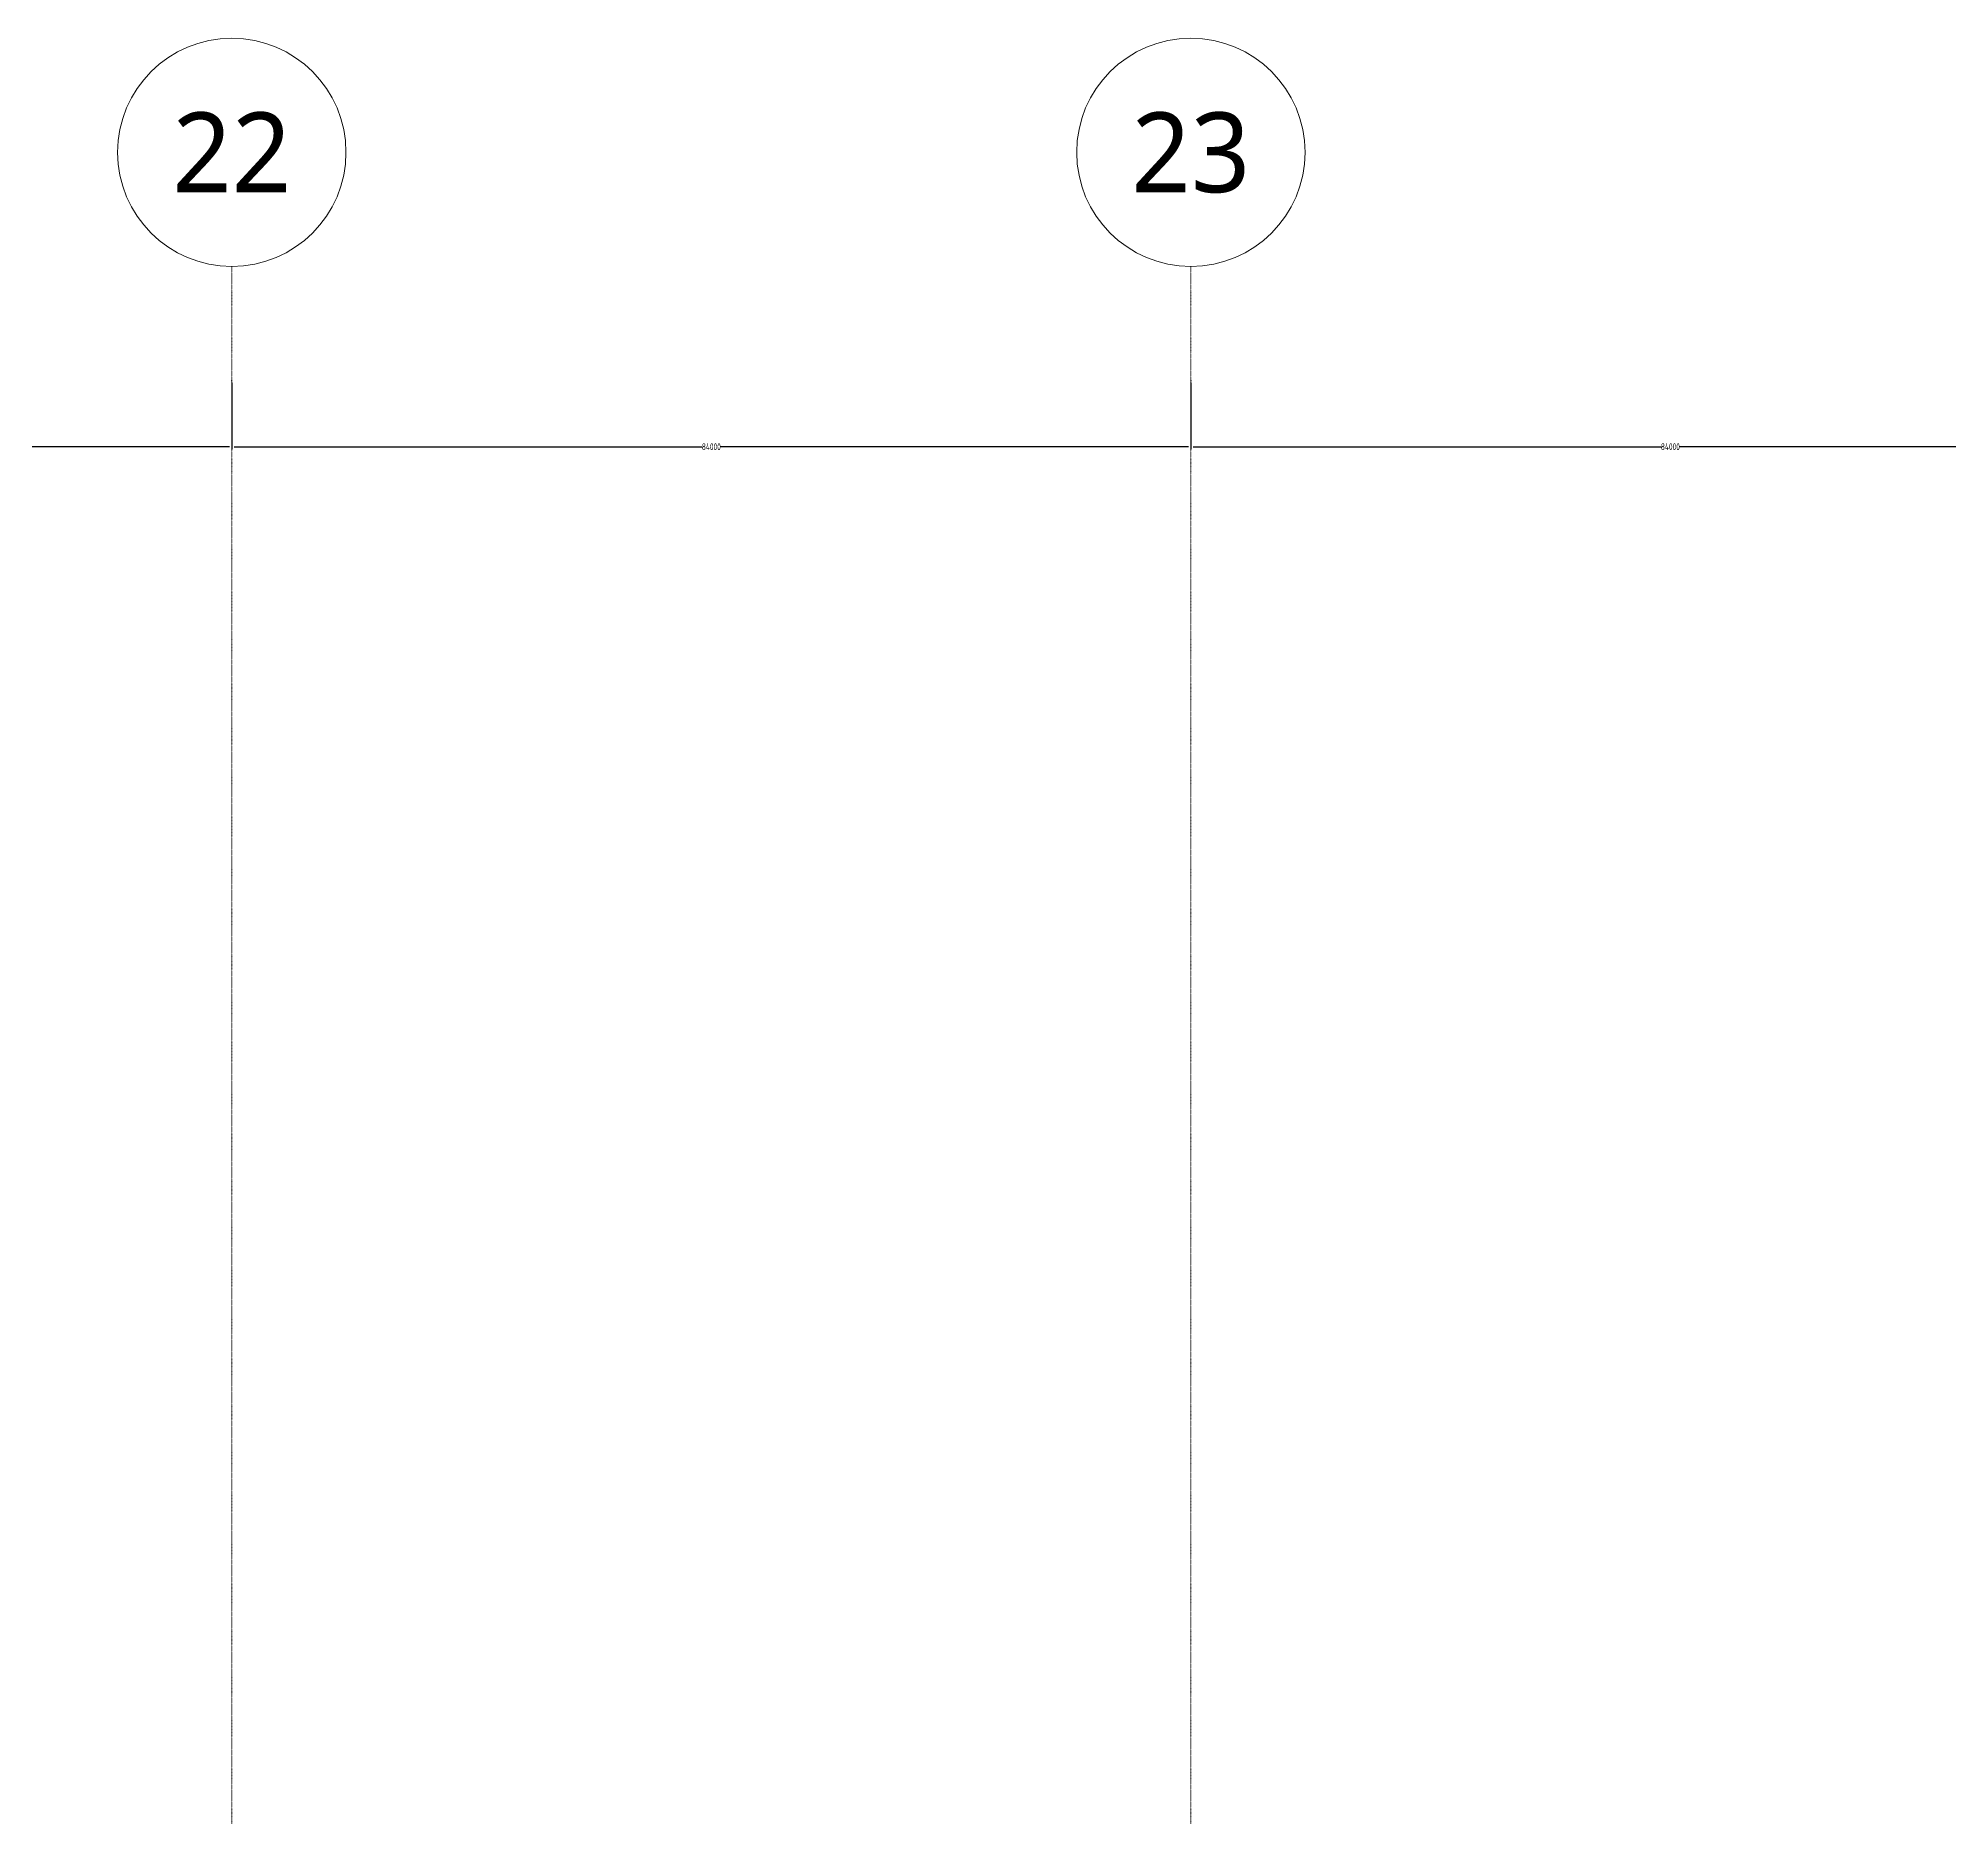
# Model space of a CAD drawing. Extents: x -32000 to 363140, y -29000 to 144266.
# Drawn here: x 183104 to 199847, y 115656 to 131250 of the extents above; entities that cross this region are included whole.
import ezdxf
from ezdxf.enums import TextEntityAlignment as Align

# ---------------------------------------------------------------- set-up
doc = ezdxf.new("R2010")
doc.units = 0
doc.header["$LTSCALE"] = 10
doc.linetypes.add('H12PL25$0$JJP_三點線', pattern=[0.9, 0.3, -0.15, 0, -0.15, 0, -0.15, 0, -0.15])
doc.layers.add('H12PL25$0$A-DIM', color=252, linetype='Continuous')
doc.layers.add('H12PL25$0$S-GRID', color=252, linetype='Continuous')
doc.styles.add('H12PL25$0$dim-txt', font='isocp.shx', dxfattribs={"width": 0.7, "bigfont": 'chineset.shx'})
doc.styles.add('H12PL25$0$Standard', font='', dxfattribs={"width": 0.8})
doc.styles.get('H12PL25$0$Standard').set_extended_font_data('Microsoft JhengHei')
doc.dimstyles.new('H12PL25$0$ARCH-dim-200MM', dxfattribs={"dimscale": 200, "dimtxt": 0.3, "dimasz": 0.1, "dimexe": 0.1, "dimexo": 0.1, "dimgap": 0.05, "dimtad": 1, "dimdec": 0, "dimlfac": 10, "dimrnd": 0.5, "dimdsep": 46, "dimtxsty": 'H12PL25$0$dim-txt', "dimblk": 'H12PL25$0$_Dot', "dimcen": 2, "dimclrd": 256, "dimclre": 256, "dimclrt": 256, "dimadec": 0, "dimazin": 0, "dimtfac": 1, "dimtix": 1, "dimtmove": 2, "dimatfit": 3, "dimldrblk": 'H12PL25$0$_OBLIQUE', "dimfxl": 1, "dimtvp": 1, "dimtolj": 1, "dimarcsym": 0})

# ---------------------------------------------------------------- blocks, each defined once
blk = doc.blocks.new('*D114')
at = {"layer": 'DEFPOINTS', "color": 0, "linetype": 'Continuous', "transparency": 16777216}
for p in [(176400, 128250), (184800, 128250), (184800, 127670)]:
    blk.add_point(p, dxfattribs=at)
at = {"layer": 'H12PL25$0$A-DIM', "linetype": 'Continuous', "lineweight": -2, "transparency": 16777216}
for p, q in [((176400, 128230), (176400, 127650)), ((184800, 128230), (184800, 127650)), ((176420, 127670), (180521, 127670)), ((184780, 127670), (180679, 127670))]:
    blk.add_line(p, q, dxfattribs=at)
at = {"layer": 'H12PL25$0$A-DIM', "linetype": 'Continuous', "lineweight": 0, "transparency": 16777216, "insert": (180600, 127670), "char_height": 60, "attachment_point": 5, "style": 'H12PL25$0$dim-txt'}
blk.add_mtext('\\A1;84000', dxfattribs=at)
blk = doc.blocks.new('H12PL25$0$_Dot')
blk = doc.blocks.new('H12PL25$0$_OBLIQUE')
at = {"color": 0, "linetype": 'ByBlock', "lineweight": -2}
blk.add_line((-0.5, -0.5), (0.5, 0.5), dxfattribs=at)
blk = doc.blocks.new('*D115')
at = {"layer": 'DEFPOINTS', "color": 0, "linetype": 'Continuous', "transparency": 16777216}
for p in [(184800, 128250), (193200, 128250), (193200, 127670)]:
    blk.add_point(p, dxfattribs=at)
at = {"layer": 'H12PL25$0$A-DIM', "linetype": 'Continuous', "lineweight": -2, "transparency": 16777216}
for p, q in [((184800, 128230), (184800, 127650)), ((193200, 128230), (193200, 127650)), ((184820, 127670), (188921, 127670)), ((193180, 127670), (189079, 127670))]:
    blk.add_line(p, q, dxfattribs=at)
at = {"layer": 'H12PL25$0$A-DIM', "linetype": 'Continuous', "lineweight": 0, "transparency": 16777216, "insert": (189000, 127670), "char_height": 60, "attachment_point": 5, "style": 'H12PL25$0$dim-txt'}
blk.add_mtext('\\A1;84000', dxfattribs=at)
blk = doc.blocks.new('*D116')
at = {"layer": 'DEFPOINTS', "color": 0, "linetype": 'Continuous', "transparency": 16777216}
for p in [(193200, 128250), (201600, 128250), (201600, 127670)]:
    blk.add_point(p, dxfattribs=at)
at = {"layer": 'H12PL25$0$A-DIM', "linetype": 'Continuous', "lineweight": -2, "transparency": 16777216}
for p, q in [((193200, 128230), (193200, 127650)), ((201600, 128230), (201600, 127650)), ((193220, 127670), (197321, 127670)), ((201580, 127670), (197479, 127670))]:
    blk.add_line(p, q, dxfattribs=at)
at = {"layer": 'H12PL25$0$A-DIM', "linetype": 'Continuous', "lineweight": 0, "transparency": 16777216, "insert": (197400, 127670), "char_height": 60, "attachment_point": 5, "style": 'H12PL25$0$dim-txt'}
blk.add_mtext('\\A1;84000', dxfattribs=at)
blk = doc.blocks.new('H12PL25')
at = {"layer": 'H12PL25$0$S-GRID', "linetype": 'H12PL25$0$JJP_三點線', "lineweight": 0}
for p, q in [((184800, 128250), (184800, 129250)), ((193200, 128250), (193200, 129250)), ((184800, 128250), (184800, -28000)), ((193200, 128250), (193200, -28000))]:
    blk.add_line(p, q, dxfattribs=at)
at = {"layer": 'H12PL25$0$S-GRID', "lineweight": 0}
for centre in [(184800, 130250), (193200, 130250)]:
    blk.add_circle(centre, 1000, dxfattribs=at)
at = {"layer": 'H12PL25$0$S-GRID', "linetype": 'H12PL25$0$JJP_三點線', "lineweight": 0}
for p in [(184800, 128250), (184800, 128250), (193200, 128250), (193200, 128250)]:
    blk.add_point(p, dxfattribs=at)
at = {"layer": 'H12PL25$0$S-GRID', "style": 'H12PL25$0$Standard'}
for s, p in [('22', (184800, 130600)), ('23', (193200, 130600))]:
    blk.add_text(s, height=700, dxfattribs=at).set_placement(p, align=Align.TOP_CENTER)
at = {"layer": 'H12PL25$0$A-DIM', "linetype": 'Continuous', "lineweight": 0}
for base, p1, p2, picture, middle in [((184800, 127670), (176400, 128250), (184800, 128250), '*D114', (180600, 127670)), ((193200, 127670), (184800, 128250), (193200, 128250), '*D115', (189000, 127670)), ((201600, 127670), (193200, 128250), (201600, 128250), '*D116', (197400, 127670))]:
    dim = blk.add_linear_dim(base=base, p1=p1, p2=p2, dimstyle='H12PL25$0$ARCH-dim-200MM', dxfattribs=at)
    dim.commit()
    dim.dimension.update_dxf_attribs({"geometry": picture, "text_midpoint": middle, "dimtype": 128})

msp = doc.modelspace()

# ---------------------------------------------------------------- block references
msp.add_blockref('H12PL25', (0, 0))

doc.saveas('drawing.dxf')
